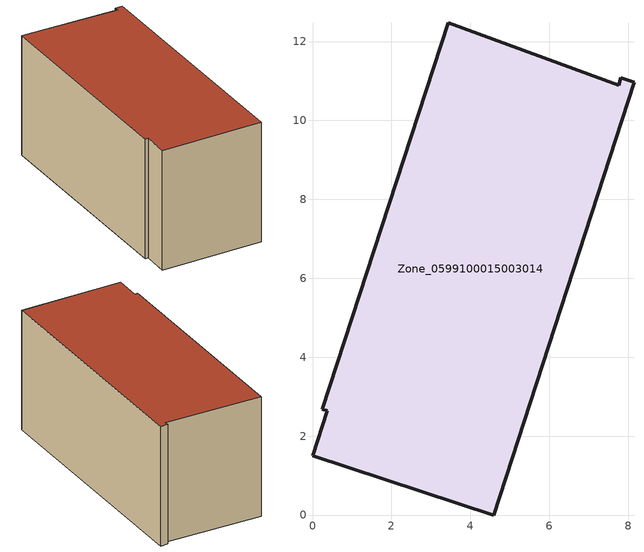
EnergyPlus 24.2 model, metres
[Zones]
Zone_0599100015003014
 floor ground (C_G): 3.44,12.47 7.76,10.89 7.81,11.08 8.15,10.97 4.59,0 0,1.5 0.37,2.64 0.25,2.68 z0.72
 wall outside (C_F): 4.59,0 8.15,10.97 7.81,11.08 7.76,10.89 3.44,12.47 0.25,2.68 0.37,2.64 0,1.5 4.59,0 z0.72:6.52
 roof outside (C_R): 7.81,11.08 7.76,10.89 3.44,12.47 0.25,2.68 0.37,2.64 0,1.5 4.59,0 8.15,10.97 z6.52
[BUILDING]
Pand.0599100015003014: North Axis=0; Terrain=City; Loads Convergence Tolerance Value=0.04; Temperature Convergence Tolerance Value=0.4; Solar Distribution=FullExterior; Maximum Number of Warmup Days=25; Minimum Number of Warmup Days=1
[Site:Location]
Rotterdam.The.Hague.AP_ZH_NLD Design_Conditions: Latitude=51.96; Longitude=4.45; Time Zone=1; Elevation=-4.5
[SITE:GROUNDTEMPERATURE:BUILDINGSURFACE]
18, 18, 18, 18, 18, 18, 18, 18, 18, 18, 18, 18
[MATERIAL] Thermal Absorptance=0.9; Solar Absorptance=0.7; Visible Absorptance=0.7
Name | Roughness | Thickness | Conductivity | Density | Specific Heat
G.TI.1965-1974 | MediumSmooth | 0.15 | 0.882353 | 540 | 1210
F.TI.1965-1974 | Rough | 0.3 | 0.697674 | 1920 | 840
R.TI.1965-1974 | MediumRough | 0.2 | 0.232558 | 1500 | 1000
[CONSTRUCTION]
C_G: G.TI.1965-1974
C_F: F.TI.1965-1974
C_R: R.TI.1965-1974
[ZONE]
Zone_0599100015003014: Type=1; Multiplier=1; Ceiling Height=Autocalculate; Volume=Autocalculate; Floor Area=autocalculate; Part of Total Floor Area=Yes
[ZONEINFILTRATION:DESIGNFLOWRATE]
Infil_Zone_0599100015003014: Zone or ZoneList or Space or SpaceList=Zone_0599100015003014; Schedule=AlwaysOn; Design Flow Rate Calculation Method=Flow/Area; Flow Rate per Floor Area=0.003; Constant Term Coefficient=1; Temperature Term Coefficient=0; Velocity Term Coefficient=0; Velocity Squared Term Coefficient=0
[HVACTEMPLATE:ZONE:IDEALLOADSAIRSYSTEM]
Zone_0599100015003014: Maximum Heating Supply Air Temperature=50; Minimum Cooling Supply Air Temperature=13; Maximum Heating Supply Air Humidity Ratio=0.0156; Minimum Cooling Supply Air Humidity Ratio=0.0077; Heating Limit=NoLimit; Cooling Limit=NoLimit; Dehumidification Control Type=ConstantSensibleHeatRatio; Cooling Sensible Heat Ratio=0.7; Dehumidification Setpoint=60; Humidification Control Type=None; Humidification Setpoint=30; Outdoor Air Method=None; Outdoor Air Flow Rate per Person=0.00944; Outdoor Air Flow Rate per Zone Floor Area=0; Outdoor Air Flow Rate per Zone=0; Demand Controlled Ventilation Type=None; Outdoor Air Economizer Type=NoEconomizer; Heat Recovery Type=None; Sensible Heat Recovery Effectiveness=0.7; Latent Heat Recovery Effectiveness=0.65
[ZONECONTROL:THERMOSTAT]
ThermostatControl_Zone_0599100015003014: Zone or ZoneList=Zone_0599100015003014; Control Type Schedule=DualSetpointControlType; Control 1=Thermostat_Zone_0599100015003014; Temperature Difference Between Cutout And Setpoint=0
[THERMOSTATSETPOINT:DUALSETPOINT]
Thermostat_Zone_0599100015003014: Heating Setpoint Temperature Schedule=HeatingSetpoint_Zone_0599100015003014; Cooling Setpoint Temperature Schedule=CoolingSetpoint_Zone_0599100015003014
[SCHEDULE:COMPACT]
HeatingSetpoint_Zone_0599100015003014: Through: 12/31, For: AllDays, Until: 24:00, 21
CoolingSetpoint_Zone_0599100015003014: Through: 12/31, For: AllDays, Until: 24:00, 24
DualSetpointControlType: Through: 12/31, For: AllDays, Until: 24:00, 4
AlwaysOn: Through: 12/31, For: AllDays, Until: 24:00, 1
